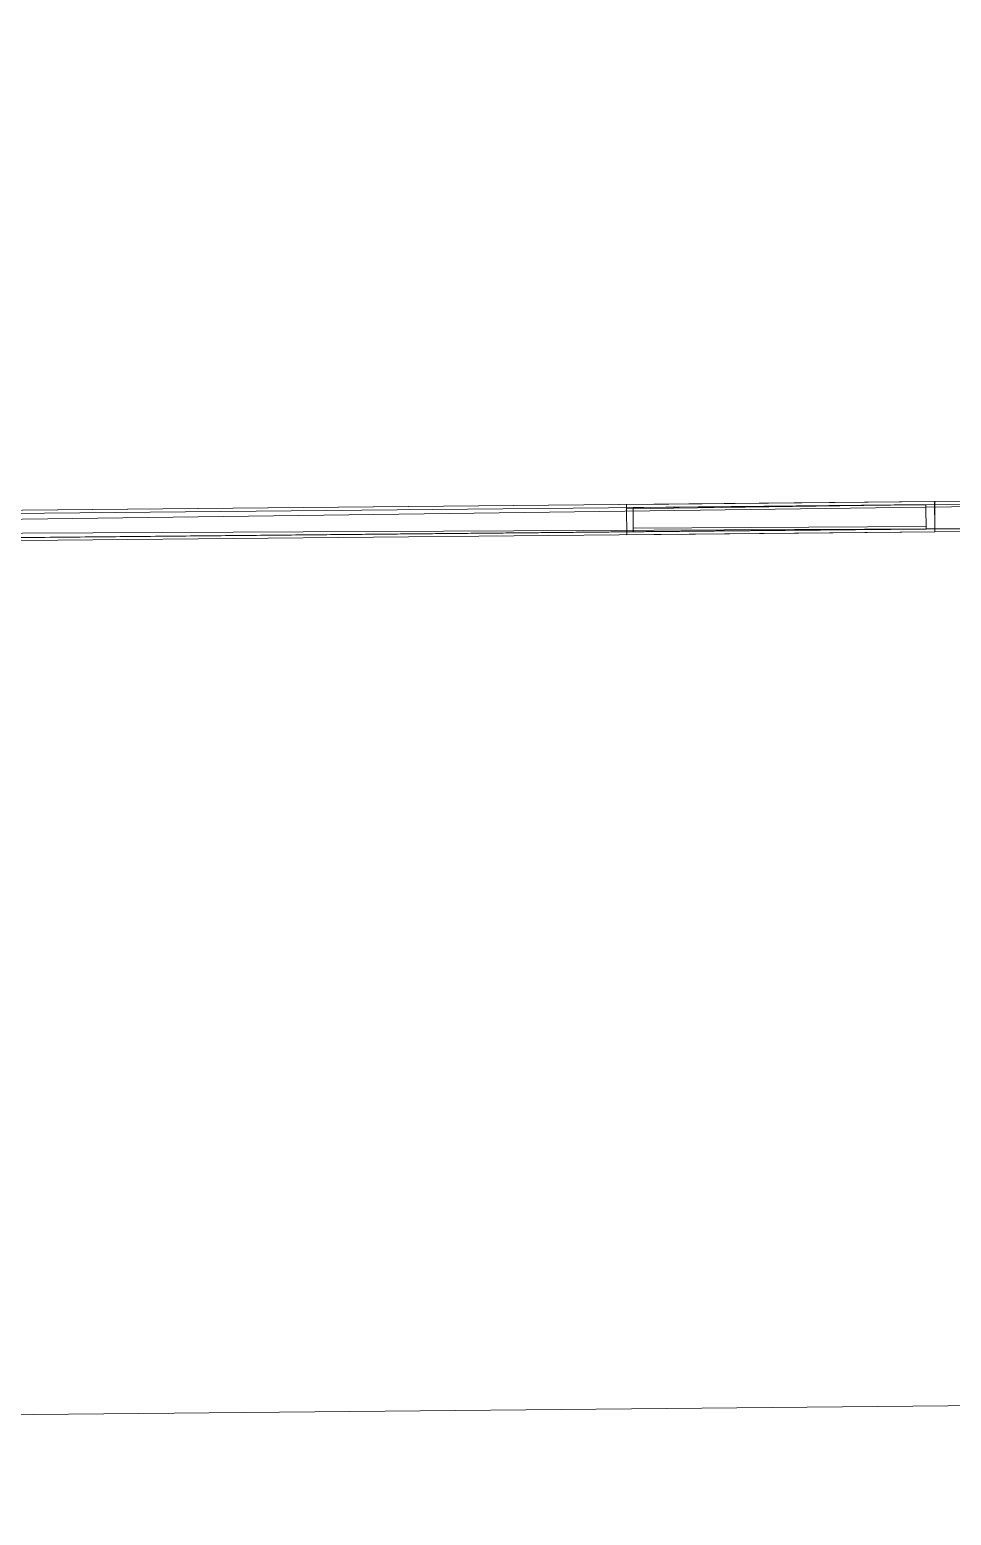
# Model space of a CAD drawing. Header units: millimetres. Extents: x -284281 to 1648660, y -821378 to -151356.
# Drawn here: x -264862 to -264133, y -272028 to -270852 of the extents above; entities that cross this region are included whole.
import ezdxf

# ---------------------------------------------------------------- set-up
doc = ezdxf.new("R2010")
doc.units = ezdxf.units.MM
doc.header["$MEASUREMENT"] = 0
doc.layers.add('Divers - Dessin général', color=7, linetype='Continuous')

# ---------------------------------------------------------------- blocks, each defined once
blk = doc.blocks.new('Forme_120_1')
at = {"color": 7, "linetype": 'Continuous', "lineweight": 20, "flags": 128}
for points in [[(161976.3, -271228.2), (162502.7, -271223.2)], [(162502.7, -271223.2), (161976.3, -271230.2)], [(157432.7, -271271.2), (161976.3, -271228.2)], [(161976.3, -271230.2), (157432.9, -271290.4)], [(161951.3, -271228.4), (161744.8, -271230.4)], [(157432.9, -271290.4), (161976.4, -271247.4)], [(161976.4, -271245.5), (161744.9, -271246.8)], [(161976.4, -271247.4), (161744.9, -271249.6)], [(161976.4, -271247.4), (161776.7, -271249.3)], [(161976.4, -271247.4), (162502.9, -271242.4)]]:
    blk.add_lwpolyline(points, dxfattribs=at)
at = {"color": 212, "linetype": 'Continuous', "lineweight": 5, "true_color": 0xcb00cc, "flags": 128}
for points in [[(161976.3, -271228.2), (161951.3, -271228.4), (161744.8, -271230.4)], [(161744.8, -271230.4), (161744.9, -271246.8), (161744.9, -271249.6)], [(161976.4, -271247.4), (161976.3, -271230.2), (161976.3, -271228.2)], [(161744.9, -271249.6), (161776.7, -271249.3), (161976.4, -271247.4)]]:
    blk.add_lwpolyline(points, dxfattribs=at)
blk = doc.blocks.new('Forme_121_1')
at = {"color": 7, "linetype": 'Continuous', "lineweight": 20, "flags": 128}
for points in [[(161983.2, -271225.7), (157433.6, -271268.8)], [(161739.5, -271228), (161983.2, -271225.7)], [(161983.2, -271225.7), (161773.1, -271227.7)], [(162503.6, -271220.8), (161983.2, -271225.7)], [(161983.2, -271228), (161739.5, -271231.5)], [(161983.4, -271247.2), (157433.6, -271268.8)], [(161983.4, -271249.7), (157433.8, -271292.8)], [(161739.7, -271252), (161957.3, -271250)], [(162503.9, -271244.8), (161983.4, -271247.2)], [(162503.9, -271244.8), (161983.4, -271249.7)]]:
    blk.add_lwpolyline(points, dxfattribs=at)
at = {"color": 212, "linetype": 'Continuous', "lineweight": 5, "true_color": 0xcb00cc, "flags": 128}
for points in [[(161983.2, -271225.7), (161773.1, -271227.7), (161739.5, -271228)], [(161983.4, -271249.7), (161983.4, -271247.2), (161983.2, -271225.7)], [(161739.5, -271228), (161739.5, -271231.5), (161739.7, -271252)], [(161739.7, -271252), (161957.3, -271250), (161983.4, -271249.7)]]:
    blk.add_lwpolyline(points, dxfattribs=at)

msp = doc.modelspace()

# ---------------------------------------------------------------- linework, layer by layer
at = {"color": 7, "linetype": 'Continuous', "lineweight": 20, "flags": 128}
for points in [[(-264146.13864, -271225.70754), (-268695.73682, -271268.81027)], [(-264389.82397, -271228.0162), (-264146.13864, -271225.70754)], [(-264146.13864, -271225.70754), (-264356.27837, -271227.69839)], [(-264153.06728, -271228.17329), (-263626.62678, -271223.18581)], [(-263626.62678, -271223.18581), (-264153.04839, -271230.1668)], [(-263625.70156, -271220.77693), (-264146.13864, -271225.70754)], [(-268696.65965, -271271.21912), (-264153.06728, -271228.17329)], [(-264153.04839, -271230.1668), (-268696.47775, -271290.41826)], [(-264146.117, -271227.99199), (-264389.7914, -271231.45414)], [(-264178.07044, -271228.41016), (-264384.56463, -271230.36648)], [(-268696.47775, -271290.41826), (-264152.88538, -271247.37242)], [(-264145.93462, -271247.24298), (-268695.73682, -271268.81027)], [(-264145.91128, -271249.70646), (-268695.50946, -271292.8092)], [(-264389.59661, -271252.01513), (-264171.98333, -271249.95347)], [(-264152.90298, -271245.51495), (-264384.40864, -271246.83152)], [(-264152.88538, -271247.37242), (-264384.38274, -271249.56562)], [(-264152.88538, -271247.37242), (-264352.63835, -271249.26488)], [(-264152.88538, -271247.37242), (-263626.44489, -271242.38494)], [(-263625.47419, -271244.77586), (-264145.93462, -271247.24298)], [(-263625.47419, -271244.77586), (-264145.91128, -271249.70646)]]:
    msp.add_lwpolyline(points, dxfattribs=at)
at = {"color": 212, "linetype": 'Continuous', "lineweight": 5, "true_color": 0xcb00cc, "flags": 128}
for points in [[(-264146.13864, -271225.70754), (-264356.27837, -271227.69839), (-264389.82397, -271228.0162)], [(-264145.91128, -271249.70646), (-264145.93462, -271247.24298), (-264146.13864, -271225.70754)], [(-264389.82397, -271228.0162), (-264389.7914, -271231.45414), (-264389.59661, -271252.01513)], [(-264153.06728, -271228.17329), (-264178.07044, -271228.41016), (-264384.56463, -271230.36648)], [(-264384.56463, -271230.36648), (-264384.40864, -271246.83152), (-264384.38274, -271249.56562)], [(-264152.88538, -271247.37242), (-264153.04839, -271230.1668), (-264153.06728, -271228.17329)], [(-264389.59661, -271252.01513), (-264171.98333, -271249.95347), (-264145.91128, -271249.70646)], [(-264384.38274, -271249.56562), (-264352.63835, -271249.26488), (-264152.88538, -271247.37242)]]:
    msp.add_lwpolyline(points, dxfattribs=at)
at = {"layer": 'Divers - Dessin général', "color": 14, "linetype": 'Continuous', "lineweight": 5, "true_color": 0x990000}
msp.add_lwpolyline([(-171923.65542, -163437.63526), (-171943.03788, -271067.6377), (-273272.94367, -272027.63374), (-273290.3137, -197317.63509), (-273293.65591, -163437.63526)], close=True, dxfattribs=at)

# ---------------------------------------------------------------- block references
at = {"linetype": 'Continuous', "lineweight": 0}
for name in ['Forme_121_1', 'Forme_120_1']:
    msp.add_blockref(name, (-426129.3317, 0), dxfattribs=at)

doc.saveas('drawing.dxf')
